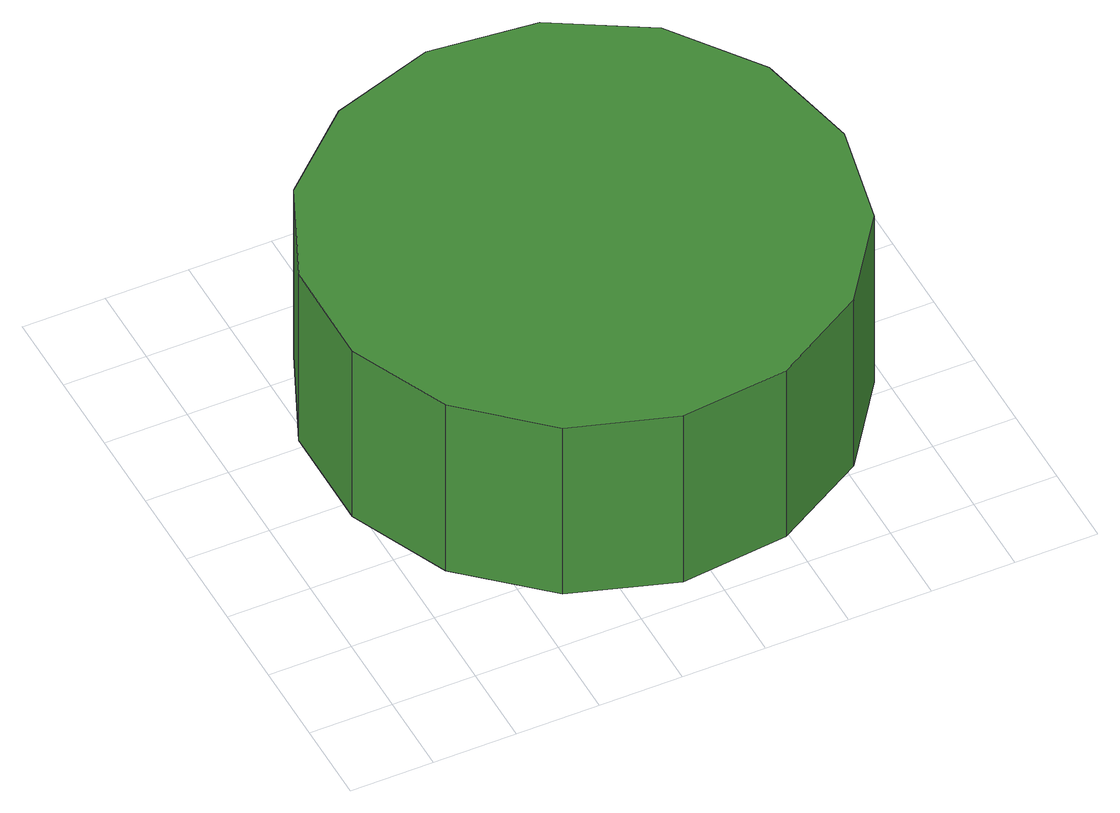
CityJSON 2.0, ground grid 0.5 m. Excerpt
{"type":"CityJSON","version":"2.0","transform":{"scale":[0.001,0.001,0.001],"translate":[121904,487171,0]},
"CityObjects":{
"tree1":{"type":"SolitaryVegetationObject","attributes":{"function":"something"},"geometry":[{"type":"MultiSurface","lod":"1","boundaries":[[[0,1,2,3,4,5,6,7,8,9,10,11,12,13,14]],[[15,16,17,18,19,20,21,22,23,24,25,26,27,28,29]],[[0,29,28,1]],[[1,28,27,2]],[[2,27,26,3]],[[3,26,25,4]],[[4,25,24,5]],[[5,24,23,6]],[[6,23,22,7]],[[7,22,21,8]],[[8,21,20,9]],[[9,20,19,10]],[[10,19,18,11]],[[11,18,17,12]],[[12,17,16,13]],[[13,16,15,14]],[[14,15,29,0]]]}]}
},
"vertices":[
[3574,1727,2237],[3437,2369,2237],[3051,2900,2237],[2482,3229,2237],[1829,3297,2237],[1205,3094,2237],[717,2655,2237],[450,2055,2237],[450,1399,2237],[717,799,2237],[1205,359,2237],[1829,156,2237],[2482,225,2237],[3051,553,2237],[3437,1085,2237],[3437,1085,987],[3051,553,987],[2482,225,987],[1829,156,987],[1205,359,987],[717,799,987],[450,1399,987],[450,2055,987],[717,2655,987],[1205,3094,987],[1829,3297,987],[2482,3229,987],[3051,2900,987],[3437,2369,987],[3574,1727,987]
]}
